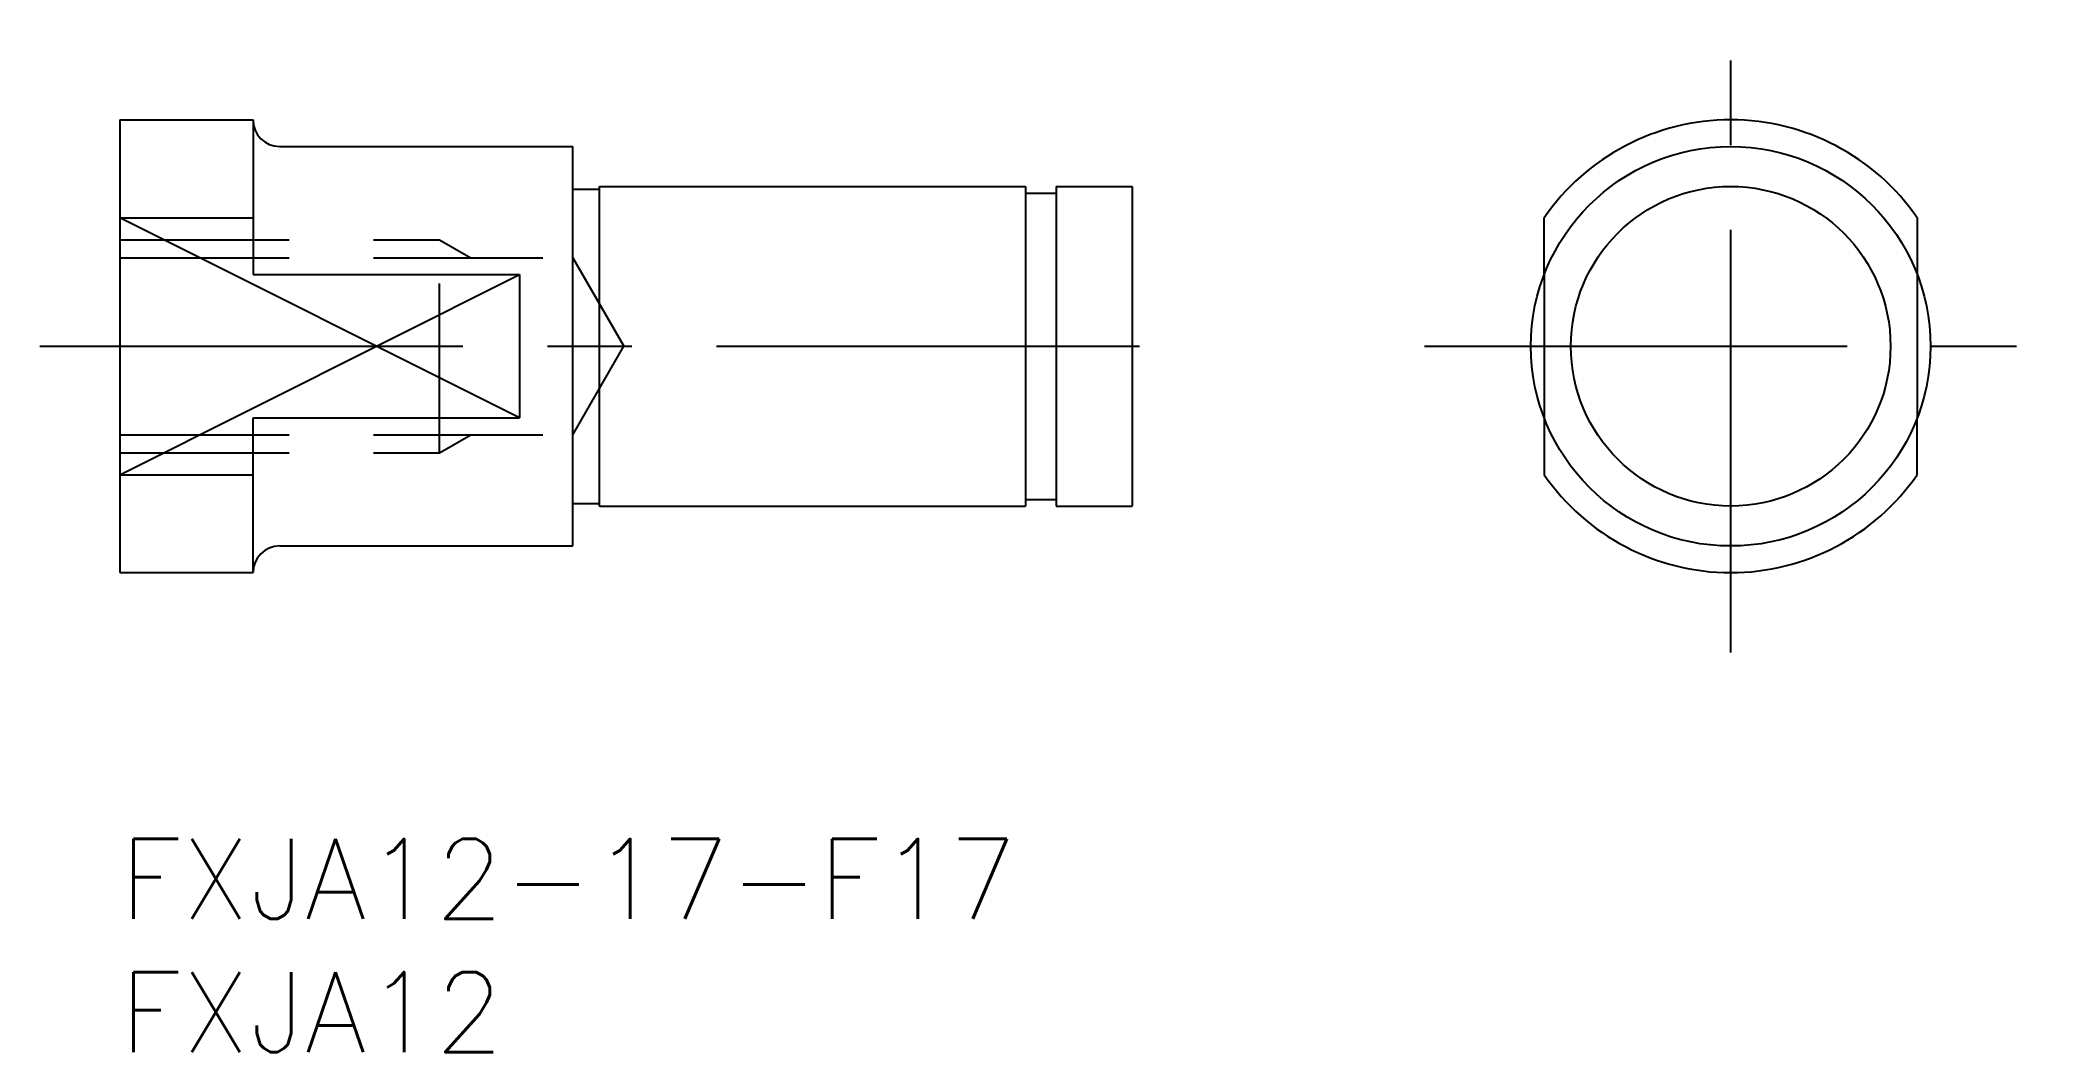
# Model space of a CAD drawing. Extents: x -3 to 72, y -8 to 30.
import ezdxf

# ---------------------------------------------------------------- set-up
doc = ezdxf.new("R2010")
doc.units = 0
doc.header["$LTSCALE"] = 0.5
doc.linetypes.add('CENTER', pattern=[50.8, 31.75, -6.35, 6.35, -6.35])
doc.linetypes.add('DASHED', pattern=[19.05, 12.7, -6.35])
for name, color, linetype in [('MSM_CENTER', 1, 'CENTER'), ('MSM_CONTINUOUS', 7, 'CONTINUOUS'), ('MSM_DASHED', 4, 'DASHED'), ('MSM_NARROW', 5, 'CONTINUOUS'), ('MSM_PART_NUMBER', 7, 'CONTINUOUS')]:
    doc.layers.add(name, color=color, linetype=linetype)
doc.styles.get("Standard").update_dxf_attribs({"font": 'txt.shx', "height": 3, "bigfont": 'bigfont.shx'})

# ---------------------------------------------------------------- blocks, each defined once
blk = doc.blocks.new('*U7')
at = {"layer": 'MSM_PART_NUMBER'}
blk.add_text('FXJA12-17-F17', height=3, dxfattribs=at).set_placement((0, -3))
blk = doc.blocks.new('*U8')
at = {"layer": 'MSM_PART_NUMBER'}
blk.add_text('FXJA12', height=3, dxfattribs=at).set_placement((0, -8))

msp = doc.modelspace()

# ---------------------------------------------------------------- linework, layer by layer
at = {"layer": 'MSM_CENTER'}
for p, q in [((60.469, 7), (60.469, 30)), ((-3, 18.5), (40.835, 18.5)), ((48.969, 18.5), (71.969, 18.5))]:
    msp.add_line(p, q, dxfattribs=at)
at = {"layer": 'MSM_CONTINUOUS'}
for p, q in [((0, 27), (0, 10)), ((0, 27), (5, 27)), ((5, 27), (5, 21.193)), ((6, 26), (17, 26)), ((17, 11), (17, 26)), ((17, 24.4), (18, 24.4)), ((18, 24.5), (34, 24.5)), ((18, 12.5), (18, 24.5)), ((34, 24.5), (34, 12.5)), ((34, 24.25), (35.15, 24.25)), ((35.15, 24.5), (38, 24.5)), ((35.15, 24.5), (35.15, 12.5)), ((38, 24.5), (38, 12.5)), ((0, 23.322), (5, 23.322)), ((53.469, 21.193), (53.469, 23.322)), ((67.469, 23.322), (67.469, 21.193)), ((5, 21.193), (15, 21.193)), ((15, 21.193), (15, 15.807)), ((5, 15.807), (15, 15.807)), ((5, 10), (5, 15.807)), ((53.469, 15.807), (53.469, 13.678)), ((67.469, 13.678), (67.469, 15.807)), ((0, 13.678), (5, 13.678)), ((34, 12.75), (35.15, 12.75)), ((17, 12.6), (18, 12.6)), ((18, 12.5), (34, 12.5)), ((35.15, 12.5), (38, 12.5)), ((6, 11), (17, 11)), ((0, 10), (5, 10))]:
    msp.add_line(p, q, dxfattribs=at)
for radius in [7.5, 6]:
    msp.add_circle((60.469, 18.5), radius, dxfattribs=at)
for centre, radius, start, end in [((6, 27), 1, 180, 270), ((60.469, 18.5), 8.5, 34.56032, 145.43968), ((60.469, 18.5), 8.5, 214.56032, 325.43968), ((6, 10), 1, 90, 180)]:
    msp.add_arc(centre, radius, start, end, dxfattribs=at)
at = {"layer": 'MSM_DASHED'}
for p, q in [((0, 22.5), (12, 22.5)), ((12, 14.5), (12, 22.5)), ((12, 22.5), (13.172, 21.823)), ((0, 21.823), (17, 21.823)), ((17, 21.823), (18.919, 18.5)), ((53.469, 21.193), (53.469, 15.807)), ((67.469, 21.193), (67.469, 15.807)), ((17, 15.176), (18.919, 18.5)), ((0, 15.176), (17, 15.176)), ((12, 14.5), (13.172, 15.176)), ((0, 14.5), (12, 14.5))]:
    msp.add_line(p, q, dxfattribs=at)
at = {"layer": 'MSM_NARROW'}
for p, q in [((15, 15.807), (0, 23.322)), ((0, 13.678), (15, 21.193))]:
    msp.add_line(p, q, dxfattribs=at)

# ---------------------------------------------------------------- block references
at = {"layer": 'MSM_CONTINUOUS'}
for name in ['*U7', '*U8']:
    msp.add_blockref(name, (0, 0), dxfattribs=at)

doc.saveas('drawing.dxf')
